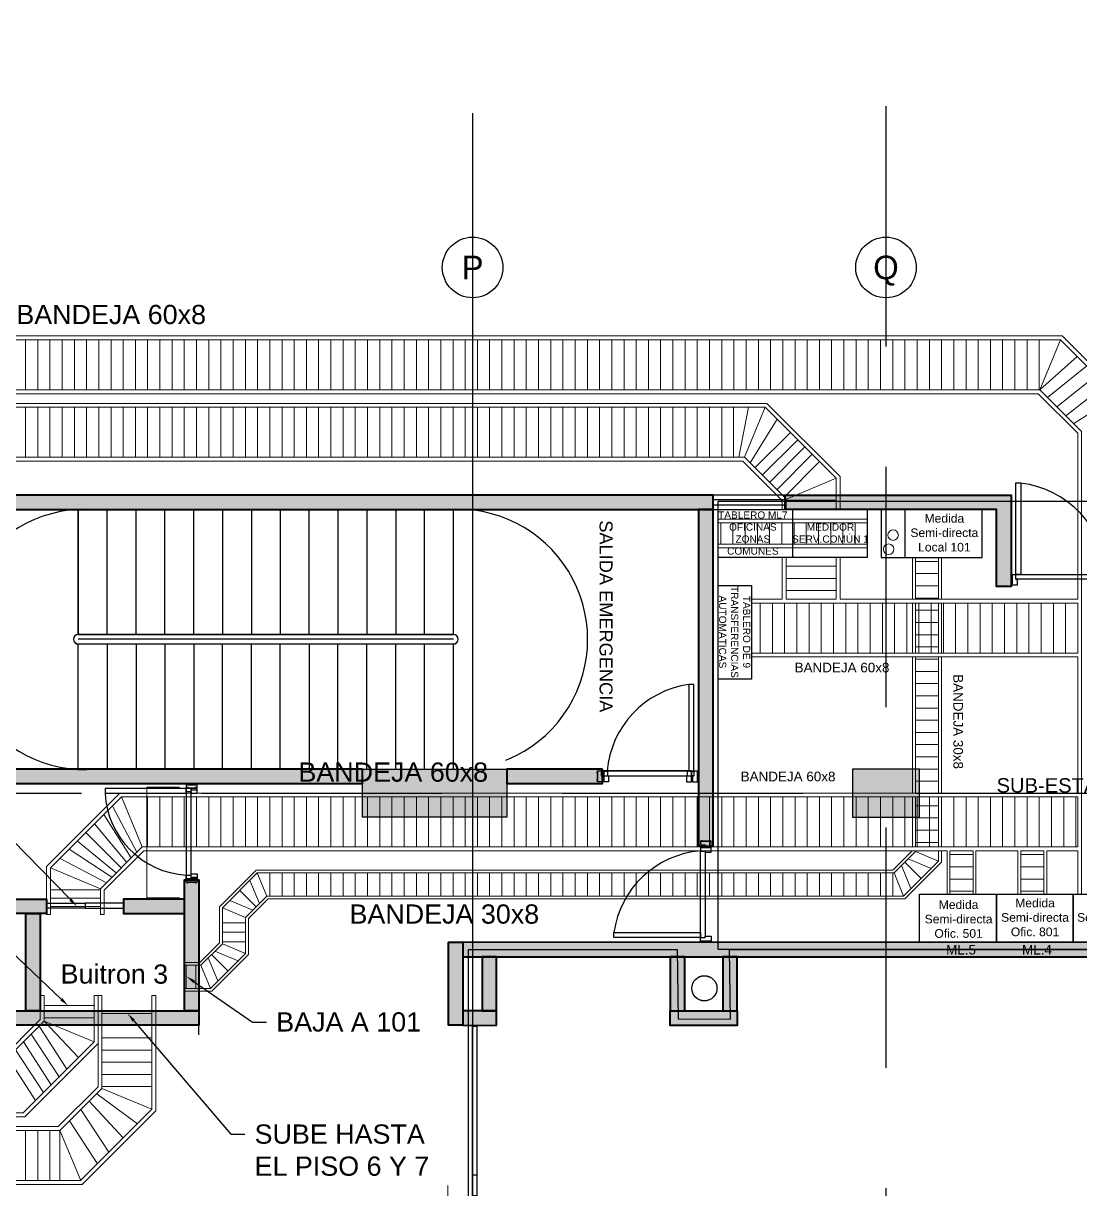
# Model space of a CAD drawing. Header units: millimetres. Extents: x -967 to 876, y -355 to 681.
# Drawn here: x 111.23 to 122.21, y -220.64 to -208.53 of the extents above; entities that cross this region are included whole.
import ezdxf
from ezdxf import colors
from ezdxf.entities.mleader import LeaderData, LeaderLine
from ezdxf.enums import TextEntityAlignment as Align
from ezdxf.math import Vec2, Vec3

# ---------------------------------------------------------------- set-up
doc = ezdxf.new("R2010")
doc.units = ezdxf.units.MM
for name, pattern in [('Center', [50.8, 31.75, -6.35, 6.35, -6.35]), ('DASHDOT', [1, 0.5, -0.25, 0, -0.25]), ('DASHED2', [9.525, 6.35, -3.175]), ('LÍNEAS_OCULTASX2', [0.75, 0.5, -0.25])]:
    doc.linetypes.add(name, pattern=pattern)
doc.layers.get('Defpoints').update_dxf_attribs({"color": 8})
for name, color, linetype, lineweight in [('-CN-GYD-BANDEJA TIPO ESCALERA', 140, 'Continuous', 18), ('A_COLUMNAS', 8, 'Continuous', 15), ('Muro', 9, 'Continuous', 40), ('RE80', 7, 'Continuous', 15), ('TEXTOS', 8, 'Continuous', 20), ('Textos 1', 7, 'Continuous', 25), ('Vidrio', 8, 'Continuous', 30)]:
    doc.layers.add(name, color=color, linetype=linetype, lineweight=lineweight)
for name, color, linetype in [('-parquead', 8, 'Continuous'), ('A-HATCH CONCRETO', 8, 'Continuous'), ('A_CIRCULO DE EJES', 3, 'Continuous'), ('AMOBLAMIENTO', 8, 'Continuous'), ('AREA PARQUEO', 8, 'Continuous'), ('AS_GL DETECCION_PISO 2', 7, 'Continuous'), ('EJE-ESTRUCTURA', 8, 'Center'), ('F-2', 8, 'Continuous'), ('GAB', 3, 'Continuous'), ('GG_PISO 1', 251, 'Continuous'), ('GG_PROYECCION', 9, 'DASHED2'), ('JCA_HATCH 254', 252, 'Continuous'), ('PROYECCION', 8, 'DASHED2')]:
    doc.layers.add(name, color=color, linetype=linetype)
doc.styles.add('A_TEXT1', font='arial.ttf')
doc.styles.get("Standard").update_dxf_attribs({"font": 'arial.ttf'})

# ---------------------------------------------------------------- blocks, each defined once
blk = doc.blocks.new('A_B_Eje')
at = {"layer": 'A_CIRCULO DE EJES', "color": 0, "ltscale": 1.5}
blk.add_circle((0, 0), 0.0045, dxfattribs=at)
at = {"ltscale": 1.5, "style": 'A_TEXT1'}
blk.add_attdef('EJE', text='', height=0.0035, dxfattribs=at).set_placement((0, 0), align=Align.MIDDLE_CENTER)
blk = doc.blocks.new('estructura etapa 3')
at = {"layer": 'GG_PISO 1'}
h = blk.add_hatch(color=256, dxfattribs=at)
h.paths.add_polyline_path([(-91.651, -6658.124), (-91.651, -6657.624), (-92.35, -6657.624), (-92.35, -6658.124)])
h.paths.add_polyline_path([(-49.354, -6658.124), (-49.354, -6657.624), (-50.055, -6657.624), (-50.055, -6658.124)])
h.paths.add_polyline_path([(-56.053, -6658.124), (-56.053, -6657.624), (-56.753, -6657.624), (-56.753, -6658.124)])
h.paths.add_polyline_path([(-76.45, -6659.124), (-76.95, -6659.124), (-76.95, -6657.624), (-76.45, -6657.624)])
h.paths.add_polyline_path([(-83.95, -6659.124), (-84.45, -6659.124), (-84.45, -6657.624), (-83.95, -6657.624)])
h.paths.add_polyline_path([(-60.452, -6659.124), (-60.952, -6659.124), (-60.952, -6657.624), (-60.452, -6657.624)])
h.paths.add_polyline_path([(-67.95, -6659.124), (-68.45, -6659.124), (-68.45, -6657.624), (-67.95, -6657.624)])
h.paths.add_polyline_path([(-91.85, -6668.199), (-91.851, -6667.599), (-92.35, -6667.599), (-92.349, -6668.199)])
h.paths.add_polyline_path([(-49.354, -6668.199), (-49.354, -6667.599), (-49.854, -6667.599), (-49.854, -6668.199)])
h.paths.add_polyline_path([(-56.154, -6668.149), (-56.154, -6667.649), (-56.854, -6667.649), (-56.854, -6668.149)])
h.paths.add_polyline_path([(-59.952, -6667.649), (-59.952, -6668.149), (-61.452, -6668.149), (-61.452, -6667.649)])
h.paths.add_polyline_path([(-75.95, -6667.649), (-75.95, -6668.149), (-77.45, -6668.149), (-77.45, -6667.649)])
h.paths.add_polyline_path([(-68.95, -6667.649), (-68.95, -6668.149), (-67.45, -6668.149), (-67.45, -6667.649)])
h.paths.add_polyline_path([(-84.95, -6667.649), (-84.95, -6668.149), (-83.45, -6668.149), (-83.45, -6667.649)])
h.paths.add_polyline_path([(-91.85, -6676.199), (-91.85, -6675.599), (-92.349, -6675.599), (-92.349, -6676.199)])
h.paths.add_polyline_path([(-49.354, -6676.199), (-49.354, -6675.599), (-49.854, -6675.599), (-49.854, -6676.199)])
h.paths.add_polyline_path([(-56.154, -6676.149), (-56.154, -6675.649), (-56.754, -6675.649), (-56.754, -6676.149)])
h.paths.add_polyline_path([(-59.952, -6675.649), (-59.952, -6676.149), (-61.452, -6676.149), (-61.452, -6675.649)])
h.paths.add_polyline_path([(-75.95, -6675.649), (-75.95, -6676.149), (-77.45, -6676.149), (-77.45, -6675.649)])
h.paths.add_polyline_path([(-68.95, -6675.649), (-68.95, -6676.149), (-67.45, -6676.149), (-67.45, -6675.649)])
h.paths.add_polyline_path([(-84.95, -6675.649), (-84.95, -6676.149), (-83.45, -6676.149), (-83.45, -6675.649)])
h.paths.add_polyline_path([(-91.847, -6686.299), (-91.851, -6685.699), (-92.35, -6685.699), (-92.346, -6686.299)])
h.paths.add_polyline_path([(-49.354, -6686.299), (-49.354, -6685.699), (-49.854, -6685.699), (-49.854, -6686.299)])
h.paths.add_polyline_path([(-56.154, -6686.249), (-56.154, -6685.749), (-56.754, -6685.749), (-56.754, -6686.249)])
h.paths.add_polyline_path([(-59.952, -6685.749), (-59.952, -6686.249), (-61.452, -6686.249), (-61.452, -6685.749)])
h.paths.add_polyline_path([(-75.95, -6685.749), (-75.95, -6686.249), (-77.45, -6686.249), (-77.45, -6685.749)])
h.paths.add_polyline_path([(-68.95, -6685.749), (-68.95, -6686.249), (-67.45, -6686.249), (-67.45, -6685.749)])
h.paths.add_polyline_path([(-84.95, -6685.749), (-84.95, -6686.249), (-83.45, -6686.249), (-83.45, -6685.749)])
h.paths.add_polyline_path([(-49.353, -6694.294), (-49.354, -6693.699), (-49.855, -6693.699), (-49.854, -6694.294)])
h.paths.add_polyline_path([(-56.054, -6694.249), (-56.054, -6693.749), (-56.753, -6693.749), (-56.753, -6694.249)])
h.paths.add_polyline_path([(-91.651, -6694.249), (-91.651, -6693.749), (-92.35, -6693.749), (-92.35, -6694.249)])
h.paths.add_polyline_path([(-59.952, -6693.749), (-59.952, -6694.249), (-61.452, -6694.249), (-61.452, -6693.749)])
h.paths.add_polyline_path([(-75.95, -6693.749), (-75.95, -6694.249), (-77.45, -6694.249), (-77.45, -6693.749)])
h.paths.add_polyline_path([(-68.95, -6693.749), (-68.95, -6694.249), (-67.45, -6694.249), (-67.45, -6693.749)])
h.paths.add_polyline_path([(-84.95, -6693.749), (-84.95, -6694.249), (-83.45, -6694.249), (-83.45, -6693.749)])
h.paths.add_polyline_path([(-49.358, -6703.974), (-49.353, -6703.374), (-49.854, -6703.374), (-49.859, -6703.974)])
h.paths.add_polyline_path([(-56.054, -6703.924), (-56.054, -6703.424), (-56.753, -6703.424), (-56.753, -6703.924)])
h.paths.add_polyline_path([(-67.95, -6704.924), (-67.95, -6703.424), (-68.45, -6703.424), (-68.45, -6704.924)])
h.paths.add_polyline_path([(-91.651, -6703.924), (-91.651, -6703.424), (-92.35, -6703.424), (-92.35, -6703.924)])
h.paths.add_polyline_path([(-61.847, -6703.424), (-60.347, -6703.424), (-60.347, -6703.924), (-61.847, -6703.924)])
h.paths.add_polyline_path([(-83.95, -6704.924), (-83.95, -6703.424), (-84.45, -6703.424), (-84.45, -6704.924)])
h.paths.add_polyline_path([(-76.45, -6704.924), (-76.45, -6703.424), (-76.95, -6703.424), (-76.95, -6704.924)])
h.paths.add_polyline_path([(-49.354, -6711.949), (-49.354, -6711.449), (-50.054, -6711.449), (-50.054, -6711.949)])
h.paths.add_polyline_path([(-55.954, -6711.949), (-55.954, -6711.449), (-56.654, -6711.449), (-56.654, -6711.949)])
h.paths.add_polyline_path([(-91.65, -6711.949), (-91.65, -6711.449), (-92.35, -6711.449), (-92.35, -6711.949)])
h.paths.add_polyline_path([(-60.952, -6711.949), (-60.952, -6709.549), (-60.452, -6709.549), (-60.452, -6711.949)])
h.paths.add_polyline_path([(-68.45, -6709.549), (-68.45, -6711.949), (-67.95, -6711.949), (-67.95, -6709.549)])
h.paths.add_polyline_path([(-76.95, -6709.549), (-76.95, -6711.949), (-76.45, -6711.949), (-76.45, -6709.549)])
h.paths.add_polyline_path([(-83.95, -6709.549), (-83.95, -6711.949), (-84.45, -6711.949), (-84.45, -6709.549)])
at = {"layer": 'GG_PISO 1', "color": 253, "linetype": 'LÍNEAS_OCULTASX2', "ltscale": 5}
for p, q in [((-60.702, -6655.354), (-60.702, -6714.914)), ((-60.702, -6655.354), (-60.702, -6714.914)), ((-56.404, -6655.279), (-56.404, -6714.839)), ((-93.52, -6703.674), (-46.502, -6703.674))]:
    blk.add_line(p, q, dxfattribs=at)
at = {"layer": 'GG_PISO 1', "color": 0}
for points in [[(-61.847, -6703.424), (-60.347, -6703.424), (-60.347, -6703.924), (-61.847, -6703.924)], [(-56.054, -6703.924), (-56.054, -6703.424), (-56.753, -6703.424), (-56.753, -6703.924)]]:
    blk.add_lwpolyline(points, close=True, dxfattribs=at)
blk = doc.blocks.new('A$Ce042a74c')
at = {"layer": 'A-HATCH CONCRETO', "ltscale": 0.03}
h = blk.add_hatch(color=256, dxfattribs=at)
h.dxf.hatch_style = 1
h.paths.add_polyline_path([(37.983, 8.975), (36.988, 8.975), (36.988, 8.825), (37.983, 8.825)])
h.paths.add_polyline_path([(38.983, 11.675), (38.983, 8.175), (39.133, 8.175), (39.133, 11.675)])
h.paths.add_polyline_path([(38.983, 8.975), (38.983, 8.975), (38.983, 8.825), (38.983, 8.825)], flags=17)
h.paths.add_polyline_path([(35.488, 8.975), (30.936, 8.975), (30.936, 8.825), (35.488, 8.825)])
h.paths.add_polyline_path([(33.787, 8.825), (33.787, 8.825), (33.637, 8.825), (33.637, 8.825)], flags=17)
h.paths.add_polyline_path([(33.787, 6.462), (33.637, 6.462), (33.637, 7.823), (33.787, 7.823)])
h.paths.add_polyline_path([(33.637, 7.474), (33.637, 7.624), (33.003, 7.624), (33.003, 7.475)])
h.paths.add_polyline_path([(31.549, 7.475), (31.549, 7.625), (32.203, 7.625), (32.203, 7.475)])
h.paths.add_polyline_path([(30.185, 7.475), (30.185, 7.625), (30.749, 7.625), (30.749, 7.475)])
h.paths.add_polyline_path([(30.489, 6.462), (30.339, 6.462), (30.339, 7.475), (30.489, 7.475)])
h.paths.add_polyline_path([(32.138, 6.462), (31.988, 6.462), (31.988, 7.475), (32.138, 7.475)])
h.paths.add_polyline_path([(26.544, 6.462), (33.787, 6.462), (33.787, 6.312), (26.544, 6.312)])
h.paths.add_polyline_path([(26.694, 7.475), (26.694, 7.625), (28.886, 7.625), (28.886, 7.475)])
h.paths.add_polyline_path([(26.545, 6.462), (26.543, 8.975), (26.693, 8.974), (26.693, 8.824), (26.694, 8.825), (26.695, 6.462)])
h.paths.add_polyline_path([(27.446, 6.462), (27.296, 6.462), (27.296, 6.462), (27.446, 6.462)])
h.paths.add_polyline_path([(26.546, 11.676), (26.546, 9.875), (26.691, 9.875), (26.696, 11.676)])
h.paths.add_polyline_path([(31.087, 8.975), (30.936, 8.975), (30.936, 9.977), (29.034, 9.977), (29.036, 8.975), (28.886, 8.975), (28.883, 10.126), (29.836, 10.126), (29.836, 11.675), (29.986, 11.675), (29.986, 10.126), (30.936, 10.126), (30.936, 11.675), (31.087, 11.675)])
h.paths.add_polyline_path([(31.886, 8.975), (32.036, 8.975), (32.036, 8.975)])
h.paths.add_polyline_path([(26.547, 11.675), (39.133, 11.675), (39.133, 11.825), (26.547, 11.825)])
h.paths.add_polyline_path([(47.081, 11.675), (44.231, 11.675), (44.231, 11.825), (47.081, 11.825)])
h.paths.add_polyline_path([(47.981, 54.675), (47.831, 54.675), (47.831, 3.892), (46.241, 3.892), (46.241, 5.906), (46.931, 5.906), (46.931, 6.056), (46.091, 6.056), (46.091, 2.292), (47.081, 2.292), (47.081, 2.442), (46.241, 2.442), (46.241, 3.742), (47.831, 3.742), (47.831, 0.95), (47.981, 0.95)])
h.paths.add_polyline_path([(27.346, 2.91), (27.373, 2.76), (26.695, 2.76), (26.695, 0.54), (26.544, 0.54), (26.544, 2.91)])
h.paths.add_polyline_path([(29.883, 2.91), (29.911, 2.76), (28.348, 2.76), (28.377, 2.91)])
h.paths.add_polyline_path([(32.1, 2.91), (32.129, 2.76), (30.885, 2.76), (30.914, 2.91)])
h.paths.add_polyline_path([(31.438, 0.54), (31.588, 0.54), (31.588, 0.566), (31.588, 2.76), (31.438, 2.76), (31.438, 0.566)])
h.paths.add_polyline_path([(33.14, 2.91), (33.113, 2.76), (33.737, 2.76), (33.737, 0.54), (33.887, 0.54), (33.887, 2.91)])
h.paths.add_polyline_path([(26.545, 0.39), (33.887, 0.39), (33.887, 0.54), (26.545, 0.54)])
h.paths.add_polyline_path([(7.925, 54.676), (7.925, 54.826), (3.1, 54.825), (3.1, 54.675)])
h.paths.add_polyline_path([(37.395, 51.521), (37.245, 51.521), (37.245, 54.675), (37.395, 54.675)])
h.paths.add_polyline_path([(36.533, 51.671), (36.383, 51.671), (36.383, 53.275), (36.533, 53.275)])
h.paths.add_polyline_path([(28.886, 51.521), (28.886, 51.671), (37.245, 51.671), (37.245, 51.521)])
h.paths.add_polyline_path([(36.383, 54.325), (36.383, 54.475)])
h.paths.add_polyline_path([(29.036, 52.667), (28.886, 52.667), (28.886, 53.275), (29.036, 53.275)], flags=0)
h.paths.add_polyline_path([(29.036, 52.667), (28.886, 52.667), (28.886, 53.275), (29.036, 53.275)], flags=17)
h.paths.add_polyline_path([(29.036, 52.667), (28.886, 52.667), (28.886, 53.275), (29.036, 53.275)], flags=17)
h = blk.add_hatch(color=256, dxfattribs=at)
h.dxf.hatch_style = 1
h.paths.add_polyline_path([(47.831, 7.024), (47.831, 7.174), (39.133, 7.174), (39.133, 7.175), (38.983, 7.175), (38.983, 7.174), (36.383, 7.175), (36.383, 6.312), (36.883, 6.311), (36.883, 7.025), (36.733, 7.025), (36.733, 6.461), (36.533, 6.462), (36.533, 7.025)])
h = blk.add_hatch(color=256, dxfattribs=at)
h.dxf.hatch_style = 1
h.paths.add_polyline_path([(39.233, 7.025), (39.233, 6.461), (39.383, 6.461), (39.383, 7.025)])
h.paths.add_polyline_path([(39.383, 6.461), (39.383, 6.311), (38.688, 6.311), (38.688, 7.025), (38.838, 7.025), (38.838, 6.461)])
at = {"layer": 'JCA_HATCH 254', "transparency": 33554687}
h = blk.add_hatch(color=256, dxfattribs=at)
h.dxf.hatch_style = 1
h.paths.add_polyline_path([(39.883, 11.825), (42.231, 11.825), (42.231, 10.875), (42.081, 10.875), (42.081, 11.675), (39.883, 11.675)])
at = {"layer": 'AMOBLAMIENTO'}
for points in [[(42.332, 11.001), (42.281, 11.001), (42.281, 11.951), (42.332, 11.951)], [(42.281, 10.95), (42.281, 11.001), (43.231, 11.001), (43.231, 10.95)], [(38.882, 8.956), (38.932, 8.956), (38.932, 9.855), (38.882, 9.855)], [(33.656, 8.724), (33.656, 8.774), (32.812, 8.774), (32.812, 8.724)], [(33.706, 8.774), (33.656, 8.774), (33.656, 7.873), (33.706, 7.873)], [(39.002, 7.276), (39.002, 7.225), (38.103, 7.225), (38.103, 7.276)]]:
    blk.add_lwpolyline(points, close=True, dxfattribs=at)
for points in [[(42.231, 10.988), (42.243, 10.988), (42.243, 10.901), (42.231, 10.901)], [(42.281, 10.95), (42.294, 10.95), (42.294, 10.888), (42.243, 10.888), (42.243, 11.001), (42.281, 11.001)], [(37.983, 8.944), (37.996, 8.944), (37.996, 8.856), (37.983, 8.856)], [(38.034, 8.906), (38.046, 8.906), (38.046, 8.844), (37.996, 8.844), (37.996, 8.956), (38.034, 8.956)], [(38.932, 8.956), (38.034, 8.956), (38.034, 8.906), (38.932, 8.906)], [(38.92, 8.906), (38.92, 8.844), (38.97, 8.844), (38.97, 8.956), (38.932, 8.956), (38.932, 8.906), (38.92, 8.906)], [(38.983, 8.944), (38.97, 8.944), (38.97, 8.856), (38.983, 8.856)], [(33.706, 8.774), (33.706, 8.762), (33.768, 8.762), (33.768, 8.812), (33.656, 8.812), (33.656, 8.774)], [(33.668, 8.825), (33.668, 8.812), (33.756, 8.812), (33.756, 8.825)], [(39.052, 8.124), (39.052, 8.111), (39.114, 8.111), (39.114, 8.162), (39.002, 8.162), (39.002, 8.124)], [(39.002, 7.225), (39.002, 8.124), (39.052, 8.124), (39.052, 7.225)], [(39.014, 8.175), (39.014, 8.162), (39.102, 8.162), (39.102, 8.175)], [(33.706, 7.873), (33.706, 7.886), (33.768, 7.886), (33.768, 7.835), (33.656, 7.835), (33.656, 7.873)], [(33.668, 7.823), (33.668, 7.835), (33.756, 7.835), (33.756, 7.823)], [(39.052, 7.238), (39.114, 7.238), (39.114, 7.187), (39.002, 7.187), (39.002, 7.225), (39.052, 7.225), (39.052, 7.238)], [(39.014, 7.175), (39.014, 7.187), (39.102, 7.187), (39.102, 7.175)]]:
    blk.add_lwpolyline(points, dxfattribs=at)
blk.add_circle((39.043, 6.696), 0.131, dxfattribs=at)
for centre, radius, start, end in [((42.207, 10.932), 1.026, 3.8335, 82.9806), ((39.017, 8.878), 0.987, 97.8945, 175.4314), ((33.709, 8.771), 0.899, 183.0173, 266.5688), ((39.08, 7.141), 0.987, 94.5686, 172.1055)]:
    blk.add_arc(centre, radius, start, end, dxfattribs=at)
at = {"layer": 'AREA PARQUEO'}
for p, q in [((32.533, 10.376), (32.533, 11.676)), ((32.833, 10.376), (32.833, 11.676)), ((33.133, 10.376), (33.133, 11.676)), ((33.433, 10.376), (33.433, 11.676)), ((33.733, 10.376), (33.733, 11.676)), ((34.033, 11.676), (34.033, 10.376)), ((34.333, 11.676), (34.333, 10.376)), ((34.633, 11.676), (34.633, 10.376)), ((34.933, 10.376), (34.933, 11.676)), ((35.233, 11.676), (35.233, 10.376)), ((35.533, 11.676), (35.533, 10.376)), ((35.833, 11.676), (35.833, 10.376)), ((36.133, 10.376), (36.133, 11.676)), ((36.433, 10.376), (36.433, 11.676)), ((36.433, 10.376), (32.533, 10.376)), ((36.433, 10.326), (32.533, 10.326)), ((32.533, 8.978), (32.533, 10.277)), ((36.433, 10.276), (32.533, 10.276)), ((32.833, 10.276), (32.833, 8.976)), ((33.133, 10.276), (33.133, 8.976)), ((33.433, 10.276), (33.433, 8.976)), ((33.733, 10.276), (33.733, 8.976)), ((34.033, 8.976), (34.033, 10.276)), ((34.333, 8.976), (34.333, 10.276)), ((34.633, 8.976), (34.633, 10.276)), ((34.933, 10.276), (34.933, 8.976)), ((35.233, 8.976), (35.233, 10.276)), ((35.533, 8.976), (35.533, 10.276)), ((35.833, 8.976), (35.833, 10.276)), ((36.133, 8.978), (36.133, 10.278)), ((36.433, 8.978), (36.433, 10.277))]:
    blk.add_line(p, q, dxfattribs=at)
for centre, start, end in [((32.533, 10.326), 90, 270), ((36.433, 10.326), 270, 90)]:
    blk.add_arc(centre, 0.05, start, end, dxfattribs=at)
at = {"layer": 'GG_PROYECCION', "ltscale": 0.3}
blk.add_lwpolyline([(33.787, 6.212), (33.787, 6.312)], dxfattribs=at)
at = {"layer": 'Muro'}
for points in [[(26.547, 11.675), (39.133, 11.675), (39.133, 11.825), (26.547, 11.825)], [(38.983, 11.675), (38.983, 8.175), (39.133, 8.175), (39.133, 11.675)], [(35.488, 8.975), (30.936, 8.975), (30.936, 8.825), (35.488, 8.825)], [(37.983, 8.975), (36.988, 8.975), (36.988, 8.825), (37.983, 8.825)], [(33.787, 6.462), (33.637, 6.462), (33.637, 7.823), (33.787, 7.823)], [(36.533, 6.312), (36.383, 6.312), (36.383, 7.175), (36.533, 7.175)], [(47.831, 7.024), (47.831, 7.174), (36.533, 7.175), (36.533, 7.025)], [(36.733, 7.025), (36.733, 6.461), (36.883, 6.461), (36.883, 7.025)], [(38.688, 7.025), (38.688, 6.461), (38.838, 6.461), (38.838, 7.025)], [(39.233, 7.025), (39.233, 6.461), (39.383, 6.461), (39.383, 7.025)], [(26.544, 6.462), (33.787, 6.462), (33.787, 6.312), (26.544, 6.312)], [(36.883, 6.311), (36.883, 6.461), (36.533, 6.462), (36.533, 6.312)], [(39.383, 6.461), (39.383, 6.311), (38.688, 6.311), (38.688, 6.461)]]:
    blk.add_lwpolyline(points, close=True, dxfattribs=at)
blk.add_lwpolyline([(39.883, 11.825), (42.231, 11.825), (42.231, 10.875), (42.081, 10.875), (42.081, 11.675), (39.883, 11.675), (39.883, 11.825)], dxfattribs=at)
for points, elevation in [([(31.549, 7.475), (31.549, 7.625), (32.203, 7.625), (32.203, 7.475)], -2415.091), ([(33.637, 7.474), (33.637, 7.624), (33.003, 7.624), (33.003, 7.475)], -2415.091), ([(32.138, 6.462), (31.988, 6.462), (31.988, 7.475), (32.138, 7.475)], 1207.545)]:
    blk.add_lwpolyline(points, close=True, dxfattribs=dict(at, elevation=elevation))
at = {"layer": 'Vidrio'}
for points in [[(39.133, 11.825), (39.133, 11.675), (39.883, 11.675), (39.883, 11.825)], [(39.133, 11.775), (39.133, 11.725), (39.883, 11.725), (39.883, 11.775)], [(36.63, 4.541), (36.68, 4.541), (36.68, 6.301), (36.63, 6.301)], [(36.63, 3.024), (36.68, 3.024), (36.68, 4.752), (36.63, 4.752)]]:
    blk.add_lwpolyline(points, close=True, dxfattribs=at)
at = {"layer": 'Vidrio', "elevation": -2415.091}
for points in [[(32.603, 7.582), (32.603, 7.531), (32.203, 7.531), (32.203, 7.582)], [(32.603, 7.582), (32.603, 7.531), (33.003, 7.531), (33.003, 7.582)]]:
    blk.add_lwpolyline(points, close=True, dxfattribs=at)
at = {"layer": 'AS_GL DETECCION_PISO 2', "linetype": 'Continuous', "lineweight": 50}
blk.add_blockref('estructura etapa 3', (97.335, 6712.399), dxfattribs=at)
at = {"layer": 'TEXTOS', "color": 8}
blk.add_text('SUB-ESTACIÓN ELECTRICA', height=0.15, rotation=359.9331, dxfattribs=at).set_placement((42.081, 8.732))

msp = doc.modelspace()

# ---------------------------------------------------------------- hatches: boundary and pattern name
at = {"layer": '-CN-GYD-BANDEJA TIPO ESCALERA'}
h = msp.add_hatch(dxfattribs=at)
h.set_pattern_fill('ANSI31', color=256, scale=0.04, angle=45)
h.paths.add_polyline_path([(105.165, -211.817), (105.165, -212.338), (121.801, -212.338), (121.801, -211.817)])
h = msp.add_hatch(dxfattribs=at)
h.set_pattern_fill('ANSI31', color=256, scale=0.04, angle=45)
h.paths.add_polyline_path([(105.767, -212.518), (105.767, -213.038), (118.612, -213.038), (118.612, -212.518)])
at = {"layer": '-CN-GYD-BANDEJA TIPO ESCALERA', "lineweight": 13}
h = msp.add_hatch(dxfattribs=at)
h.set_pattern_fill('ANSI31', color=1, scale=0.04, angle=225)
h.set_pattern_definition([(270, (293.48698, -440.50507), (0.127, -2e-17), [])])
h.paths.add_polyline_path([(118.401, -213.722), (118.401, -213.942), (120.002, -213.942), (120.002, -213.722)])
at = {"layer": '-CN-GYD-BANDEJA TIPO ESCALERA'}
h = msp.add_hatch(dxfattribs=at)
h.set_pattern_fill('ANSI31', color=256, scale=0.04, angle=135)
h.set_pattern_definition([(180, (-92.6569, -332.78953), (-8e-18, -0.127), [])])
h.paths.add_polyline_path([(119.681, -214.082), (119.161, -214.082), (119.161, -214.514), (119.681, -214.514)])
h = msp.add_hatch(dxfattribs=at)
h.set_pattern_fill('ANSI31', color=1, scale=0.04, angle=135)
h.set_pattern_definition([(180, (-0.17294, 0), (0, -0.127), [])])
h.paths.add_polyline_path([(120.506, -217.14), (120.746, -217.14), (120.746, -214.082), (120.506, -214.082)])
h = msp.add_hatch(dxfattribs=at)
h.set_pattern_fill('ANSI31', color=256, scale=0.04, angle=45)
h.set_pattern_definition([(90, (0.52727, -2.73687), (-0.127, 0), [])])
h.paths.add_polyline_path([(118.802, -214.554), (118.802, -215.074), (122.193, -215.074), (122.193, -214.554)])
at = {"layer": '-CN-GYD-BANDEJA TIPO ESCALERA', "lineweight": 13}
h = msp.add_hatch(dxfattribs=at)
h.set_pattern_fill('ANSI31', color=1, scale=0.04, angle=315)
h.paths.add_polyline_path([(121.841, -217.131), (121.601, -217.131), (121.601, -217.582), (121.841, -217.582)])
h.paths.add_polyline_path([(121.104, -217.131), (120.948, -217.131), (120.864, -217.131), (120.864, -217.582), (121.104, -217.582)])
at = {"layer": '-CN-GYD-BANDEJA TIPO ESCALERA'}
h = msp.add_hatch(dxfattribs=at)
h.set_pattern_fill('ANSI31', color=1, scale=0.04, angle=45)
h.paths.add_polyline_path([(120.443, -217.361), (120.443, -217.601), (120.456, -217.601), (120.456, -217.361)])
h.paths.add_polyline_path([(120.27, -217.601), (120.27, -217.361), (113.761, -217.361), (113.761, -217.601)])

# ---------------------------------------------------------------- linework, layer by layer
at = {"layer": '-CN-GYD-BANDEJA TIPO ESCALERA', "lineweight": 13}
for p, q in [((118.727, -213.038), (118.943, -212.518)), ((118.788, -213.098), (119.066, -212.641)), ((119.161, -213.483), (119.681, -213.483)), ((119.006, -213.582), (119.046, -213.582)), ((112.465, -217.091), (112.25, -216.571)), ((112.071, -217.792), (112.031, -217.792)), ((112.046, -218.635, 1207.545), (111.966, -218.635, 1207.545)), ((112.606, -218.635, 1207.545), (112.566, -218.635, 1207.545))]:
    msp.add_line(p, q, dxfattribs=at)
at = {"layer": '-CN-GYD-BANDEJA TIPO ESCALERA', "color": 1, "lineweight": 13}
for p, q in [((120.506, -217.138), (120.746, -217.238)), ((120.429, -217.215), (120.669, -217.314)), ((113.761, -217.601), (113.662, -217.361)), ((113.685, -217.677), (113.585, -217.438)), ((113.539, -217.823), (113.299, -217.724)), ((113.615, -217.747), (113.375, -217.648)), ((113.654, -217.716), (113.654, -217.716)), ((113.299, -218.098), (113.539, -218.198)), ((113.222, -218.175), (113.462, -218.274)), ((112.905, -218.291), (112.905, -218.321)), ((113.076, -218.321), (113.176, -218.561)), ((113.153, -218.244), (113.252, -218.484)), ((112.905, -218.561), (112.905, -218.591))]:
    msp.add_line(p, q, dxfattribs=at)
at = {"layer": '-CN-GYD-BANDEJA TIPO ESCALERA'}
for points in [[(122.015, -211.817), (121.8, -212.338)], [(122.188, -211.99), (121.8, -212.338)], [(122.286, -212.088), (121.878, -212.416)], [(122.384, -212.187), (121.976, -212.514)], [(122.069, -212.607), (122.483, -212.285)], [(118.959, -212.478), (105.539, -212.478), (104.777, -213.24)], [(118.612, -213.038), (118.612, -212.518)], [(118.77, -212.518), (118.669, -213.038)], [(119.681, -213.582), (119.681, -213.256), (118.943, -212.518)], [(119.721, -213.582), (119.721, -213.24), (118.959, -212.478)], [(118.837, -213.148), (119.205, -212.78)], [(122.193, -214.514), (122.193, -212.788)], [(118.913, -213.223), (119.281, -212.856)], [(119.121, -213.582), (119.121, -213.488), (118.711, -213.078)], [(119.161, -213.582), (119.161, -213.472), (118.727, -213.038)], [(119.681, -213.256), (119.163, -213.473)], [(118.254, -213.722), (118.251, -213.722)], [(119.121, -214.514), (119.121, -214.082)], [(119.161, -214.514), (119.161, -214.082)], [(119.681, -214.082), (119.681, -214.514)], [(119.721, -214.082), (119.721, -214.514)], [(118.802, -214.514), (119.121, -214.514)], [(118.802, -214.554), (122.193, -214.554)], [(119.161, -214.514), (119.681, -214.514)], [(119.721, -214.514), (122.193, -214.514)], [(122.193, -215.074), (122.193, -214.554)], [(122.193, -215.074), (118.802, -215.074)], [(122.193, -215.114), (118.802, -215.114)], [(122.193, -216.531), (122.193, -215.114)], [(112.411, -217.145), (112.156, -216.665)], [(122.193, -217.091), (122.193, -216.571)], [(112.352, -217.204), (112.068, -216.753)], [(112.196, -217.36), (111.792, -217.029)], [(122.193, -217.582), (122.193, -217.131)], [(122.233, -217.581), (122.193, -217.582)]]:
    msp.add_lwpolyline(points, dxfattribs=at)
at = {"layer": '-CN-GYD-BANDEJA TIPO ESCALERA', "lineweight": 13}
for points in [[(122.152, -212.689), (122.602, -212.404)], [(119.356, -212.931), (118.989, -213.3)], [(119.432, -213.007), (119.065, -213.376)], [(119.509, -213.083), (119.142, -213.452)], [(120.948, -216.531), (122.193, -216.531)], [(120.948, -216.571), (122.193, -216.571)], [(112.305, -217.252), (111.971, -216.85)], [(112.248, -217.308), (111.88, -216.94)], [(112.031, -217.792), (112.031, -217.525), (112.465, -217.091), (122.193, -217.091)], [(112.071, -217.792), (112.071, -217.541), (112.482, -217.131), (120.834, -217.131)], [(120.864, -217.131), (120.948, -217.131)], [(120.948, -217.131), (121.104, -217.131)], [(121.134, -217.131), (121.571, -217.131)], [(121.601, -217.131), (121.841, -217.131)], [(121.871, -217.131), (122.193, -217.131)], [(111.828, -219.821), (112.119, -220.265)]]:
    msp.add_lwpolyline(points, dxfattribs=at)
at = {"layer": '-CN-GYD-BANDEJA TIPO ESCALERA', "color": 1, "lineweight": 13}
for points in [[(120.002, -213.682), (118.454, -213.682)], [(120.002, -213.722), (118.454, -213.722)], [(118.454, -213.942), (120.002, -213.942)], [(118.454, -213.982), (120.002, -213.982)], [(120.476, -214.082), (120.476, -214.514)], [(120.506, -214.082), (120.506, -214.514)], [(120.746, -214.514), (120.746, -214.082)], [(120.776, -214.514), (120.776, -214.082)], [(120.476, -214.554), (120.476, -215.074)], [(120.506, -214.554), (120.506, -215.074)], [(120.746, -215.074), (120.746, -214.554)], [(120.776, -215.074), (120.776, -214.554)], [(120.476, -215.114), (120.476, -216.531)], [(120.506, -215.114), (120.506, -216.531)], [(120.746, -216.531), (120.746, -215.114)], [(120.776, -216.531), (120.776, -215.114)], [(120.476, -216.571), (120.476, -217.091)], [(120.506, -216.571), (120.506, -217.091)], [(120.746, -217.091), (120.746, -216.571)], [(120.776, -217.091), (120.776, -216.571)], [(120.47, -217.131), (120.271, -217.331)], [(120.506, -217.131), (120.506, -217.138), (120.283, -217.361)], [(120.382, -217.601), (120.746, -217.238), (120.746, -217.131)], [(120.395, -217.631), (120.776, -217.25), (120.776, -217.131)], [(120.834, -217.131), (120.834, -217.582)], [(120.864, -217.131), (120.864, -217.582)], [(121.104, -217.131), (121.104, -217.582)], [(121.134, -217.131), (121.134, -217.582)], [(121.571, -217.131), (121.571, -217.582)], [(121.601, -217.131), (121.601, -217.582)], [(121.841, -217.131), (121.841, -217.582)], [(121.871, -217.131), (121.871, -217.582)], [(120.271, -217.331), (113.649, -217.331), (113.269, -217.712), (113.269, -218.086), (113.064, -218.291), (112.905, -218.291)], [(120.283, -217.361), (113.662, -217.361), (113.299, -217.724), (113.299, -218.098), (113.076, -218.321), (112.905, -218.321)], [(112.905, -218.561), (113.176, -218.561), (113.539, -218.198), (113.539, -217.823), (113.761, -217.601), (120.382, -217.601)], [(112.905, -218.591), (113.188, -218.591), (113.569, -218.21), (113.569, -217.836), (113.774, -217.631), (120.395, -217.631)], [(113.539, -217.878), (113.299, -217.878)], [(113.539, -217.978), (113.299, -217.978)], [(113.539, -218.078), (113.299, -218.078)], [(112.923, -218.321), (112.923, -218.561)], [(113.023, -218.321), (113.023, -218.561)]]:
    msp.add_lwpolyline(points, dxfattribs=at)
at = {"layer": '-CN-GYD-BANDEJA TIPO ESCALERA', "color": 1}
for points in [[(120.394, -217.25), (120.564, -217.419)], [(120.283, -217.361), (120.382, -217.601)], [(120.36, -217.284), (120.459, -217.524)], [(113.48, -217.543), (113.65, -217.712)], [(113.187, -218.21), (113.357, -218.379)]]:
    msp.add_lwpolyline(points, dxfattribs=at)
at = {"layer": '-parquead', "ltscale": 0.03}
msp.add_circle((118.311, -218.56), 0.131, dxfattribs=at)
at = {"layer": 'AREA PARQUEO'}
for points in [[(111.801, -213.581), (111.801, -214.88)], [(111.801, -214.88), (115.701, -214.88), (115.701, -213.581)]]:
    msp.add_lwpolyline(points, dxfattribs=at)
for centre, start, end in [((111.801, -214.93), 90, 270), ((115.701, -214.93), 270, 90)]:
    msp.add_arc(centre, 0.05, start, end, dxfattribs=at)
at = {"layer": 'Defpoints'}
msp.add_lwpolyline([(127.169, -213.496), (127.179, -218.157), (118.455, -218.157), (118.454, -213.496)], close=True, dxfattribs=at)
msp.add_lwpolyline([(115.86, -223.954), (115.859, -218.157), (118.027, -218.157), (118.038, -218.878), (118.584, -218.88), (118.572, -218.157), (127.179, -218.157), (127.179, -224.39)], dxfattribs=at)
at = {"layer": 'F-2'}
for p, q in [((118.176, -216.3), (118.137, -216.3)), ((118.176, -216.413), (118.176, -216.3)), ((118.125, -216.351), (118.125, -216.413)), ((118.137, -216.351), (118.125, -216.351)), ((118.125, -216.413), (118.176, -216.413)), ((113.036, -216.48), (112.924, -216.48)), ((112.924, -216.48), (112.924, -216.518)), ((112.974, -216.518), (112.974, -216.531)), ((112.974, -216.531), (113.036, -216.531)), ((113.036, -216.531), (113.036, -216.48))]:
    msp.add_line(p, q, dxfattribs=at)
for points in [[(117.239, -216.351), (117.252, -216.351), (117.252, -216.413), (117.201, -216.413), (117.201, -216.3), (117.239, -216.3)], [(117.188, -216.313), (117.201, -216.313), (117.201, -216.4), (117.188, -216.4)], [(118.188, -216.313), (118.176, -216.313), (118.176, -216.4), (118.188, -216.4)], [(112.974, -217.419), (112.974, -216.518), (112.924, -216.518), (112.924, -217.419)], [(112.936, -216.467), (112.936, -216.48), (113.023, -216.48), (113.023, -216.467)], [(118.282, -217.02), (118.282, -217.032), (118.37, -217.032), (118.37, -217.02)], [(112.936, -217.47), (112.936, -217.457), (113.023, -217.457), (113.023, -217.47)]]:
    msp.add_lwpolyline(points, dxfattribs=at)
for points in [[(118.137, -216.3), (117.239, -216.3), (117.239, -216.351), (118.137, -216.351)], [(118.382, -217.083), (118.382, -217.032), (118.27, -217.032), (118.27, -217.07), (118.32, -217.07), (118.32, -217.083)], [(113.036, -217.406), (113.036, -217.457), (112.924, -217.457), (112.924, -217.419), (112.974, -217.419), (112.974, -217.406)]]:
    msp.add_lwpolyline(points, close=True, dxfattribs=at)
at = {"layer": 'F-2', "elevation": -2415.091}
msp.add_lwpolyline([(111.871, -217.726), (112.271, -217.726), (112.271, -217.675), (111.871, -217.675)], close=True, dxfattribs=at)
at = {"layer": 'GAB'}
msp.add_line((123.747, -218.082), (122.147, -218.082), dxfattribs=at)
for points in [[(118.454, -214.082), (118.454, -213.582), (120.002, -213.582), (120.002, -214.082)], [(118.802, -215.346), (118.454, -215.346), (118.454, -214.371), (118.802, -214.371)], [(120.547, -218.082), (120.547, -217.582), (121.347, -217.582), (121.347, -218.082)], [(121.347, -218.082), (121.347, -217.582), (122.147, -217.582), (122.147, -218.082)]]:
    msp.add_lwpolyline(points, close=True, dxfattribs=at)
for points in [[(119.228, -213.582), (119.228, -214.082)], [(121.199, -213.582), (120.149, -213.582), (120.149, -214.082), (121.199, -214.082)], [(120.399, -214.082), (120.399, -213.582)], [(121.199, -214.082), (121.199, -213.582)], [(122.147, -218.082), (122.147, -217.582), (123.747, -217.582)]]:
    msp.add_lwpolyline(points, dxfattribs=at)
at = {"layer": 'Muro'}
for p, q in [((105.812, -218.795), (113.055, -218.795)), ((113.055, -218.795), (113.055, -218.945)), ((113.055, -218.945), (105.812, -218.945))]:
    msp.add_line(p, q, dxfattribs=at)
at = {"layer": 'PROYECCION'}
for centre, start, end in [((111.875, -214.932), 85.3087, 274.6913), ((115.743, -214.932), 265.3087, 94.6913)]:
    msp.add_arc(centre, 1.354, start, end, dxfattribs=at)
at = {"layer": 'RE80', "ltscale": 0.015}
for centre in [(120.273, -213.848), (120.227, -213.995)]:
    msp.add_circle(centre, 0.055, dxfattribs=at)
at = {"layer": 'TEXTOS'}
msp.add_line((115.643, -219.892), (115.643, -221.416), dxfattribs=at)
msp.add_lwpolyline([(112.854, -217.618), (112.515, -217.618), (112.515, -216.468), (112.854, -216.468)], dxfattribs=at)

# ---------------------------------------------------------------- block references
ref = msp.add_blockref('A_B_Eje', (115.901, -211.065), dxfattribs=dict(xscale=70, yscale=70, zscale=70))
ref.add_attrib('EJE', 'P', dxfattribs={"color": 7, "ltscale": 1.5, "height": 0.245, "style": 'A_TEXT1'}).set_placement((115.901, -211.065), align=Align.MIDDLE_CENTER)
ref = msp.add_blockref('A_B_Eje', (120.199, -211.065), dxfattribs=dict(xscale=70, yscale=70, zscale=70))
ref.add_attrib('EJE', 'Q', dxfattribs={"color": 7, "ltscale": 1.5, "height": 0.245, "style": 'A_TEXT1'}).set_placement((120.199, -211.065), align=Align.MIDDLE_CENTER)

# ---------------------------------------------------------------- texts
at = {"layer": 'A_COLUMNAS', "linetype": 'DASHDOT', "ltscale": 30, "insert": (117.356, -213.693), "char_height": 0.13, "attachment_point": 1, "rotation": 270}
msp.add_mtext_dynamic_manual_height_columns('\\pxqc;{\\H1.0417x;SALIDA EMERGENCIA}', width=1.99899, gutter_width=2.5, heights=[0], dxfattribs=at)
at = {"layer": 'RE80', "ltscale": 0.015, "attachment_point": 5}
for s, insert, char_height, width in [('TABLERO ML7 \\POFICINAS ZONAS COMUNES  ', (118.815, -213.827, 0), 0.075, 0.718), ('Medida Semi-directa Local 101', (120.806, -213.824), 0.09, 0.81541), ('MEDIDOR SERV.COMÚN 1', (119.622, -213.827, 0), 0.075, 0.95548), ('Medida Semi-directa Ofic. 801', (121.749, -217.824), 0.09, 0.81541), ('Medida Semi-directa Ofic. 701', (122.539, -217.824), 0.09, 0.81541), ('Medida Semi-directa Ofic. 501', (120.954, -217.841), 0.09, 0.81541)]:
    msp.add_mtext(s, dxfattribs=dict(at, insert=insert, char_height=char_height, width=width))
at = {"layer": 'RE80', "ltscale": 0.015, "insert": (118.625, -214.855), "char_height": 0.075, "width": 0.95002, "attachment_point": 5, "rotation": 270}
msp.add_mtext('\\pxqc;TABLERO DE 9 TRANSFERENCIAS AUTOMATICAS', dxfattribs=at)
at = {"layer": 'TEXTOS'}
msp.add_text('Buitron 3 ', height=0.2, rotation=359.9331, dxfattribs=at).set_placement((111.617, -218.511))
at = {"layer": 'Textos 1'}
for s, p in [('ML.5', (120.824, -218.209, 0)), ('ML.4', (121.614, -218.209, 0))]:
    msp.add_text(s, height=0.1, dxfattribs=at).set_placement(p)
at = {"layer": 'Textos 1', "char_height": 0.2, "attachment_point": 1}
for s, insert, width in [('BANDEJA 60x8 ', (111.157, -211.454, 0), 4.25953), ('BANDEJA 30x8 ', (114.621, -217.688), 1.96189)]:
    msp.add_mtext(s, dxfattribs=dict(at, insert=insert, width=width))

# ---------------------------------------------------------------- next in the draw order: texts
at = {"layer": 'Textos 1', "insert": (114.09, -216.212), "char_height": 0.2, "width": 6.217248937900877e-15, "attachment_point": 1, "bg_fill": 3, "box_fill_scale": 1.5, "bg_fill_color": 256, "bg_fill_transparency": 0}
msp.add_mtext('BANDEJA 60x8 ', dxfattribs=at)

# ---------------------------------------------------------------- next in the draw order: leaders
at = {"color": 7, "lineweight": 0}
ml = msp.add_multileader_mtext('Standard', dxfattribs=at)
ml.set_content('SUBE HASTA EL PISO 9 ^JY CUARTO DE MÁQUINA', color=7)
ml.set_leader_properties()
ml.build(insert=Vec2(0, 0))
ml.multileader.update_dxf_attribs({"arrow_head_size": 0.1})
ctx = ml.context
ctx.base_point, ctx.char_height, ctx.arrow_head_size, ctx.landing_gap_size, ctx.plane_origin = Vec3(106.424, -217.193), 0.2, 0.1, 0.1, Vec3(115.919, -217.211)
ctx.text_align_type = 2
notes = []
notes.append((ctx, [(1, (1, 1, 0), (110.063, -217.193), (-1, 0), 0.148, [(0, [(111.696, -218.742)], 0, [])])]))
ctx.mtext.insert, ctx.mtext.alignment, ctx.mtext.flow_direction = Vec3(109.815, -217.085), 3, 5
ctx.mtext.has_bg_fill, ctx.mtext.bg_color, ctx.mtext.bg_scale_factor, ctx.mtext.bg_transparency, ctx.mtext.use_window_bg_color = 1, -1027028792, 1.5, 0, 1
ml = msp.add_multileader_mtext('Standard', dxfattribs=at)
ml.set_content('SUBE HASTA EL PISO 6 Y 7 ', color=7)
ml.set_leader_properties()
ml.build(insert=Vec2(0, 0))
ml.multileader.update_dxf_attribs({"arrow_head_size": 0.1})
ctx = ml.context
ctx.base_point, ctx.char_height, ctx.arrow_head_size, ctx.landing_gap_size, ctx.plane_origin = Vec3(113.534, -220.078), 0.2, 0.1, 0.1, Vec3(116.519, -213.573)
notes.append((ctx, [(0, (1, 1, 0), (113.386, -220.078), (1, 0), 0.148, [(0, [(112.313, -218.821)], 0, [])])]))
ctx.mtext.insert, ctx.mtext.width, ctx.mtext.flow_direction = Vec3(113.634, -219.976), 1.97069, 5
ctx.mtext.has_bg_fill, ctx.mtext.bg_color, ctx.mtext.bg_scale_factor, ctx.mtext.bg_transparency, ctx.mtext.use_window_bg_color = 1, -1027028792, 1.5, 0, 1
for ctx, leaders in notes:
    for number, flags, end, landing, length, lines in leaders:
        leader = LeaderData()
        leader.index, (leader.has_last_leader_line, leader.has_dogleg_vector, leader.attachment_direction) = number, flags
        leader.last_leader_point, leader.dogleg_vector, leader.dogleg_length = Vec3(end), Vec3(landing), length
        for number, points, colour, breaks in lines:
            line = LeaderLine()
            line.index, line.vertices, line.color, line.breaks = number, Vec3.list(points), colors.encode_raw_color(colour), breaks
            leader.lines.append(line)
        ctx.leaders.append(leader)

# ---------------------------------------------------------------- next in the draw order: hatches: boundary and pattern name
at = {"layer": '-CN-GYD-BANDEJA TIPO ESCALERA'}
h = msp.add_hatch(dxfattribs=at)
h.set_pattern_fill('ANSI31', color=256, scale=0.04, angle=45)
h.paths.add_polyline_path([(112.466, -216.571), (112.466, -217.091), (122.193, -217.091), (122.193, -216.571)])
h = msp.add_hatch(dxfattribs=at)
h.set_pattern_fill('ANSI31', color=256, scale=0.04, angle=135)
h.paths.add_polyline_path([(112.566, -218.795), (112.046, -218.795), (112.046, -219.594), (112.566, -219.594)])
h = msp.add_hatch(dxfattribs=at)
h.set_pattern_fill('ANSI31', color=256, scale=0.04, angle=45)
h.paths.add_polyline_path([(105.169, -220.039), (105.169, -220.559), (111.609, -220.559), (111.609, -220.039)])

# ---------------------------------------------------------------- next in the draw order: linework, layer by layer
at = {"layer": '-CN-GYD-BANDEJA TIPO ESCALERA', "lineweight": 13}
for p, q in [((112.093, -217.464), (111.611, -217.209)), ((112.031, -217.525), (111.511, -217.309)), ((111.471, -217.792), (111.511, -217.792)), ((111.406, -218.635, 1207.545), (111.446, -218.635, 1207.545)), ((111.394, -218.954, -4830.182), (111.683, -219.4, -4830.182)), ((111.446, -218.902), (111.804, -219.279)), ((111.312, -219.036, -3622.636), (111.602, -219.482, -3622.636)), ((111.149, -219.199, -1207.545), (111.439, -219.645, -1207.545)), ((111.231, -219.117, -2415.091), (111.52, -219.563, -2415.091)), ((111.068, -219.28), (111.357, -219.726))]:
    msp.add_line(p, q, dxfattribs=at)
at = {"layer": '-CN-GYD-BANDEJA TIPO ESCALERA'}
for points in [[(112.566, -218.635), (112.606, -218.635), (112.606, -219.835), (111.842, -220.599), (104.939, -220.599), (104.177, -219.837), (104.177, -212.539), (104.939, -211.777), (122.032, -211.777), (122.793, -212.539), (122.793, -216.154)], [(112.566, -218.635), (112.566, -219.818), (111.825, -220.559), (104.955, -220.559), (104.217, -219.821), (104.217, -212.556), (104.955, -211.817), (122.015, -211.817), (122.753, -212.556), (122.753, -217.582)], [(122.233, -217.582), (122.233, -212.771), (121.8, -212.338), (105.171, -212.338), (104.737, -212.771), (104.737, -219.605), (105.171, -220.039), (111.61, -220.039), (112.046, -219.603), (112.046, -218.635)], [(122.193, -212.788), (121.783, -212.378), (105.187, -212.378), (104.777, -212.788), (104.777, -219.589), (105.187, -219.999), (111.593, -219.999), (112.006, -219.586), (112.006, -218.635)], [(118.943, -212.518), (105.555, -212.518), (104.817, -213.256), (104.817, -219.118), (105.555, -219.856), (111.228, -219.856), (111.966, -219.118), (111.966, -218.635)], [(118.727, -213.038), (105.771, -213.038), (105.336, -213.473), (105.336, -218.902), (105.769, -219.336), (111.012, -219.336), (111.446, -218.902), (111.446, -218.635)], [(118.711, -213.078), (105.787, -213.078), (105.376, -213.49), (105.376, -218.886), (105.786, -219.296), (110.996, -219.296), (111.406, -218.886), (111.406, -218.635)], [(112.15, -217.406), (111.706, -217.114)], [(111.446, -218.74), (111.966, -218.74)], [(111.446, -218.868), (111.966, -218.868)], [(111.446, -218.902), (111.966, -219.118)], [(104.777, -219.134), (105.539, -219.896), (111.244, -219.896), (112.006, -219.134)], [(111.61, -220.039), (111.61, -220.559)]]:
    msp.add_lwpolyline(points, dxfattribs=at)
at = {"layer": '-CN-GYD-BANDEJA TIPO ESCALERA', "lineweight": 13}
for points in [[(111.471, -217.792), (111.471, -217.293), (112.233, -216.531), (120.948, -216.531)], [(111.511, -217.792), (111.511, -217.309), (112.25, -216.571), (120.948, -216.571)], [(112.031, -217.537), (111.511, -217.537)], [(112.031, -217.624), (111.511, -217.624)], [(111.511, -217.71), (112.031, -217.71)], [(111.915, -219.734), (112.268, -220.116)], [(111.829, -220.559), (111.61, -220.039)], [(111.708, -219.94), (111.999, -220.385)]]:
    msp.add_lwpolyline(points, dxfattribs=at)
at = {"layer": '-CN-GYD-BANDEJA TIPO ESCALERA', "lineweight": 13, "elevation": 1207.545}
for points in [[(112.415, -219.969), (111.992, -219.657)], [(112.566, -219.818), (112.046, -219.603)]]:
    msp.add_lwpolyline(points, dxfattribs=at)
at = {"layer": 'EJE-ESTRUCTURA'}
msp.add_line((115.901, -211.38), (115.901, -227.772), dxfattribs=at)
at = {"layer": 'F-2', "elevation": -2415.091}
msp.add_lwpolyline([(111.871, -217.726), (111.471, -217.726), (111.471, -217.675), (111.871, -217.675)], close=True, dxfattribs=at)

# ---------------------------------------------------------------- next in the draw order: texts
at = {"layer": 'Textos 1', "char_height": 0.1, "width": 6.217248937900877e-15, "attachment_point": 1, "bg_fill": 3, "box_fill_scale": 1.5, "bg_fill_color": 256, "bg_fill_transparency": 0}
for insert in [(119.249, -215.175), (118.688, -216.308)]:
    msp.add_mtext('BANDEJA 60x8 ', dxfattribs=dict(at, insert=insert))
at = {"layer": 'Textos 1', "insert": (121, -215.294), "char_height": 0.1, "width": 6.217248937900877e-15, "attachment_point": 1, "rotation": 270, "bg_fill": 3, "box_fill_scale": 1.5, "bg_fill_color": 256, "bg_fill_transparency": 0}
msp.add_mtext('BANDEJA 30x8 ', dxfattribs=at)

# ---------------------------------------------------------------- next in the draw order: leaders
at = {"color": 7, "lineweight": 0}
ml = msp.add_multileader_mtext('Standard', dxfattribs=at)
ml.set_content('SUBE HASTA EL PISO 5 Y 8 ', color=7)
ml.set_leader_properties()
ml.build(insert=Vec2(0, 0))
ml.multileader.update_dxf_attribs({"arrow_head_size": 0.1})
ctx = ml.context
ctx.base_point, ctx.char_height, ctx.arrow_head_size, ctx.landing_gap_size, ctx.plane_origin = Vec3(106.606, -216.489), 0.2, 0.1, 0.1, Vec3(111.443, -209.777)
ctx.text_align_type = 2
notes = []
notes.append((ctx, [(1, (1, 1, 0), (110.594, -216.489), (-1, 0), 0.148, [(0, [(111.789, -217.71)], 0, [])])]))
ctx.mtext.insert, ctx.mtext.width, ctx.mtext.alignment, ctx.mtext.flow_direction = Vec3(110.346, -216.387), 4.08776, 3, 5
ctx.mtext.has_bg_fill, ctx.mtext.bg_color, ctx.mtext.bg_scale_factor, ctx.mtext.bg_transparency, ctx.mtext.use_window_bg_color = 1, -1027028792, 1.5, 0, 1
ml = msp.add_multileader_mtext('Standard', dxfattribs=at)
ml.set_content('BAJA A 101', color=7)
ml.set_leader_properties()
ml.build(insert=Vec2(0, 0))
ml.multileader.update_dxf_attribs({"arrow_head_size": 0.1})
ctx = ml.context
ctx.base_point, ctx.char_height, ctx.arrow_head_size, ctx.landing_gap_size, ctx.plane_origin = Vec3(113.759, -218.912), 0.2, 0.1, 0.1, Vec3(116.957, -212.981)
notes.append((ctx, [(0, (1, 1, 0), (113.611, -218.912), (1, 0), 0.148, [(0, [(112.923, -218.435)], 0, [])])]))
ctx.mtext.insert, ctx.mtext.width, ctx.mtext.flow_direction = Vec3(113.859, -218.81), 1.45725, 5
ctx.mtext.has_bg_fill, ctx.mtext.bg_color, ctx.mtext.bg_scale_factor, ctx.mtext.bg_transparency, ctx.mtext.use_window_bg_color = 1, -1027028792, 1.5, 0, 1
for ctx, leaders in notes:
    for number, flags, end, landing, length, lines in leaders:
        leader = LeaderData()
        leader.index, (leader.has_last_leader_line, leader.has_dogleg_vector, leader.attachment_direction) = number, flags
        leader.last_leader_point, leader.dogleg_vector, leader.dogleg_length = Vec3(end), Vec3(landing), length
        for number, points, colour, breaks in lines:
            line = LeaderLine()
            line.index, line.vertices, line.color, line.breaks = number, Vec3.list(points), colors.encode_raw_color(colour), breaks
            leader.lines.append(line)
        ctx.leaders.append(leader)

# ---------------------------------------------------------------- next in the draw order: block references
msp.add_blockref('A$Ce042a74c', (79.268, -225.257))

doc.saveas('drawing.dxf')
